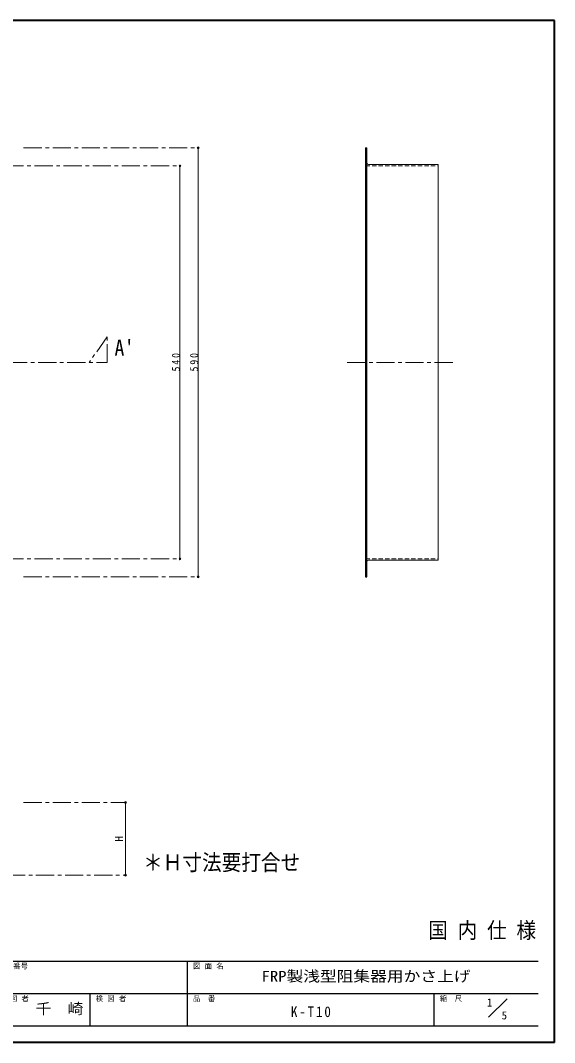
# Model space of a CAD drawing. Units: millimetres, scale not verified. Extents: x -1061 to 964, y -679 to 726.
# Drawn here: x 229 to 964, y -679 to 726 of the extents above; entities that cross this region are included whole.
import ezdxf
from ezdxf.enums import TextEntityAlignment as Align

# ---------------------------------------------------------------- set-up
doc = ezdxf.new("R2010")
doc.units = ezdxf.units.MM
doc.header["$LTSCALE"] = 5
doc.header["$PDMODE"] = 32
doc.header["$PDSIZE"] = 2.5
doc.linetypes.add('CHAIN1', pattern=[8, 5, -1, 1, -1])
doc.linetypes.add('DASHED1', pattern=[1.8, 1.2, -0.6])
doc.layers.add('0-0', color=7, linetype='Continuous', lineweight=18)
doc.styles.add('ＭＳ ゴシック', font='')
doc.styles.get('ＭＳ ゴシック').set_extended_font_data('MS Gothic')

msp = doc.modelspace()

# ---------------------------------------------------------------- linework, layer by layer
at = {"layer": '0-0', "color": 1, "lineweight": 40}
for p, q in [((963.599, 725.957), (-1061.401, 725.957)), ((963.599, -679.043), (963.599, 725.957)), ((963.599, -679.043), (-1061.401, -679.043))]:
    msp.add_line(p, q, dxfattribs=at)
at = {"layer": '0-0', "color": 4, "linetype": 'CHAIN1', "lineweight": 9}
for p, q in [((233.599, 550.957), (473.599, 550.957)), ((208.599, 525.957), (448.599, 525.957)), ((348.599, 290.957), (323.599, 255.957)), ((348.599, 255.957), (348.599, 290.957)), ((-986.401, 255.957), (348.599, 255.957)), ((678.599, 255.957), (828.599, 255.957)), ((208.599, -14.043), (448.599, -14.043)), ((233.599, -39.043), (473.599, -39.043)), ((233.599, -349.043), (373.599, -349.043)), ((210.599, -449.043), (373.599, -449.043))]:
    msp.add_line(p, q, dxfattribs=at)
at = {"layer": '0-0', "color": 4, "lineweight": 9}
for p, q in [((473.599, 550.957), (473.599, -39.043)), ((448.599, 525.957), (448.599, -14.043)), ((373.599, -349.043), (373.599, -449.043))]:
    msp.add_line(p, q, dxfattribs=at)
at = {"layer": '0-0', "color": 5, "lineweight": 25}
for p, q in [((703.599, 550.957), (703.599, -39.043)), ((703.599, 550.957), (705.599, 550.957)), ((705.599, -39.043), (705.599, 550.957)), ((703.599, -39.043), (705.599, -39.043))]:
    msp.add_line(p, q, dxfattribs=at)
at = {"layer": '0-0', "color": 4, "linetype": 'DASHED1', "lineweight": 9}
for p, q in [((703.599, 525.957), (803.599, 525.957)), ((703.599, -14.043), (803.599, -14.043))]:
    msp.add_line(p, q, dxfattribs=at)
at = {"layer": '0-0'}
for p, q in [((707.599, 527.957), (803.599, 527.957)), ((803.599, 527.957), (803.599, -16.043)), ((707.599, -16.043), (803.599, -16.043)), ((872.988, -644.297), (898.242, -619.043))]:
    msp.add_line(p, q, dxfattribs=at)
at = {"layer": '0-0', "color": 6, "lineweight": 25}
for p, q in [((-1038.901, -567.258), (941.099, -567.258)), ((458.957, -656.543), (458.957, -567.258)), ((941.099, -611.9), (-76.758, -611.9)), ((325.028, -656.543), (325.028, -611.9)), ((798.242, -656.543), (798.242, -611.9)), ((941.099, -656.543), (-1038.901, -656.543))]:
    msp.add_line(p, q, dxfattribs=at)
at = {"layer": '0-0'}
for centre, start, end in [((707.599, 529.957), 180, 270), ((707.599, -18.043), 90, 180)]:
    msp.add_arc(centre, 2, start, end, dxfattribs=at)
at = {"layer": '0-0', "color": 4}
for p in [(473.599, 550.957), (448.599, 525.957), (448.599, -14.043), (473.599, -39.043), (373.599, -349.043), (373.599, -449.043)]:
    msp.add_point(p, dxfattribs=at)

# ---------------------------------------------------------------- texts
at = {"layer": '0-0', "style": 'ＭＳ ゴシック'}
for s, height, width, p in [("A'", 21.99, 0.9, (358.599, 258.457)), ('＊Ｈ寸法要打合せ', 21.99, 0.9, (397.927, -449.043)), ('国 内 仕 様', 21.99, 0.9, (789.849, -542.258)), ('FRP製浅型阻集器用かさ上げ', 14.66, 1.15, (560.653, -599.579)), ('千\u3000崎', 14.66, 1.1, (250.028, -644.222))]:
    msp.add_text(s, height=height, dxfattribs=dict(at, width=width)).set_placement(p, align=Align.BOTTOM_LEFT)
msp.add_text('H', height=11, rotation=90, dxfattribs=at).set_placement((373.599, -402.793), align=Align.BOTTOM_LEFT)
for s, height, p in [('図面番号', 7.331, (198.599, -579.758)), ('図 面 名', 7.331, (466.457, -579.758)), ('作 図 者', 7.331, (198.599, -624.4)), ('検 図 者', 7.331, (332.528, -624.4)), ('品\u3000番', 7.331, (466.457, -624.4)), ('縮\u3000尺', 7.331, (805.742, -624.4)), ('1', 11, (870.449, -632.805)), ('5', 11, (890.809, -650.495))]:
    msp.add_text(s, height=height, dxfattribs=at).set_placement(p, align=Align.BOTTOM_LEFT)
at = {"layer": '0-0', "char_height": 11, "attachment_point": 7, "rotation": 90, "style": 'ＭＳ ゴシック'}
for s, insert in [('\\T1.38;\\W0.9;540', (448.599, 243.457)), ('\\T1.38;\\W0.9;590', (473.599, 243.457))]:
    msp.add_mtext(s, dxfattribs=dict(at, insert=insert))
at = {"layer": '0-0', "insert": (601.099, -644.222), "char_height": 14.66, "attachment_point": 7, "style": 'ＭＳ ゴシック'}
msp.add_mtext('\\T1.28;\\W0.9;K-T10', dxfattribs=at)

doc.saveas('drawing.dxf')
